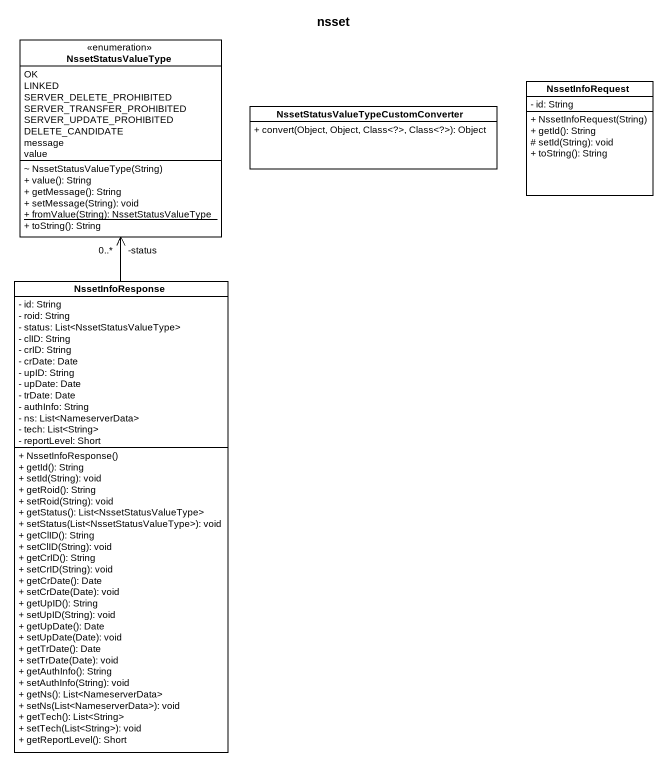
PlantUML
@startuml
title nsset
hide circle
hide empty members
skinparam classAttributeIconSize 0
enum NssetStatusValueType {
  OK
  LINKED
  SERVER_DELETE_PROHIBITED
  SERVER_TRANSFER_PROHIBITED
  SERVER_UPDATE_PROHIBITED
  DELETE_CANDIDATE
  message
  value
  ~ NssetStatusValueType(String)
  + value(): String
  + getMessage(): String
  + setMessage(String): void
  {static} + fromValue(String): NssetStatusValueType
  + toString(): String
}
class "NssetStatusValueTypeCustomConverter" as NssetStatusValueTypeCustomCo {
  + convert(Object, Object, Class<?>, Class<?>): Object
}
class NssetInfoRequest {
  - id: String
  + NssetInfoRequest(String)
  + getId(): String
  # setId(String): void
  + toString(): String
}
class NssetInfoResponse {
  - id: String
  - roid: String
  - status: List<NssetStatusValueType>
  - clID: String
  - crID: String
  - crDate: Date
  - upID: String
  - upDate: Date
  - trDate: Date
  - authInfo: String
  - ns: List<NameserverData>
  - tech: List<String>
  - reportLevel: Short
  + NssetInfoResponse()
  + getId(): String
  + setId(String): void
  + getRoid(): String
  + setRoid(String): void
  + getStatus(): List<NssetStatusValueType>
  + setStatus(List<NssetStatusValueType>): void
  + getClID(): String
  + setClID(String): void
  + getCrID(): String
  + setCrID(String): void
  + getCrDate(): Date
  + setCrDate(Date): void
  + getUpID(): String
  + setUpID(String): void
  + getUpDate(): Date
  + setUpDate(Date): void
  + getTrDate(): Date
  + setTrDate(Date): void
  + getAuthInfo(): String
  + setAuthInfo(String): void
  + getNs(): List<NameserverData>
  + setNs(List<NameserverData>): void
  + getTech(): List<String>
  + setTech(List<String>): void
  + getReportLevel(): Short
}
NssetInfoResponse -up-> "-status\n0..*" NssetStatusValueType
@enduml
